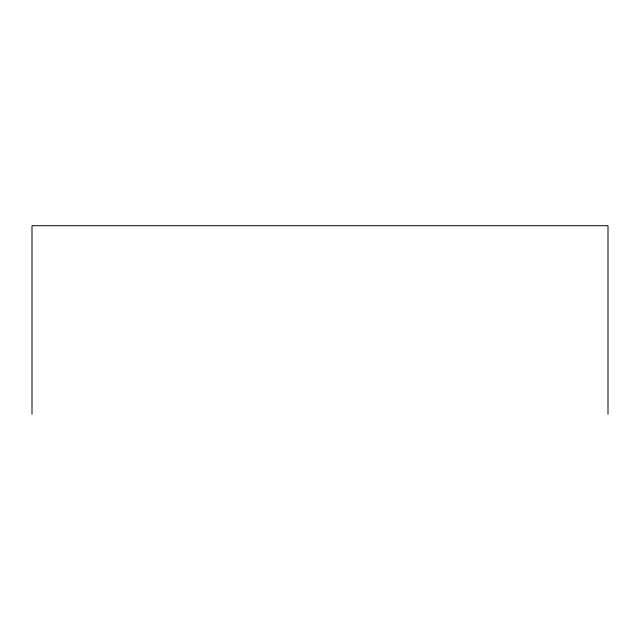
<?xml version="1.0" encoding="UTF-8"?>
<svg xmlns="http://www.w3.org/2000/svg" width="640" height="640" viewBox="0 0 640 640"><rect width="100%" height="100%" fill="white"/><g stroke="black" fill="none" stroke-linecap="round" stroke-linejoin="round"><path stroke-width="0.96" d="M608 414.296L608 225.704L32 225.704L32 414.296"/></g></svg>
